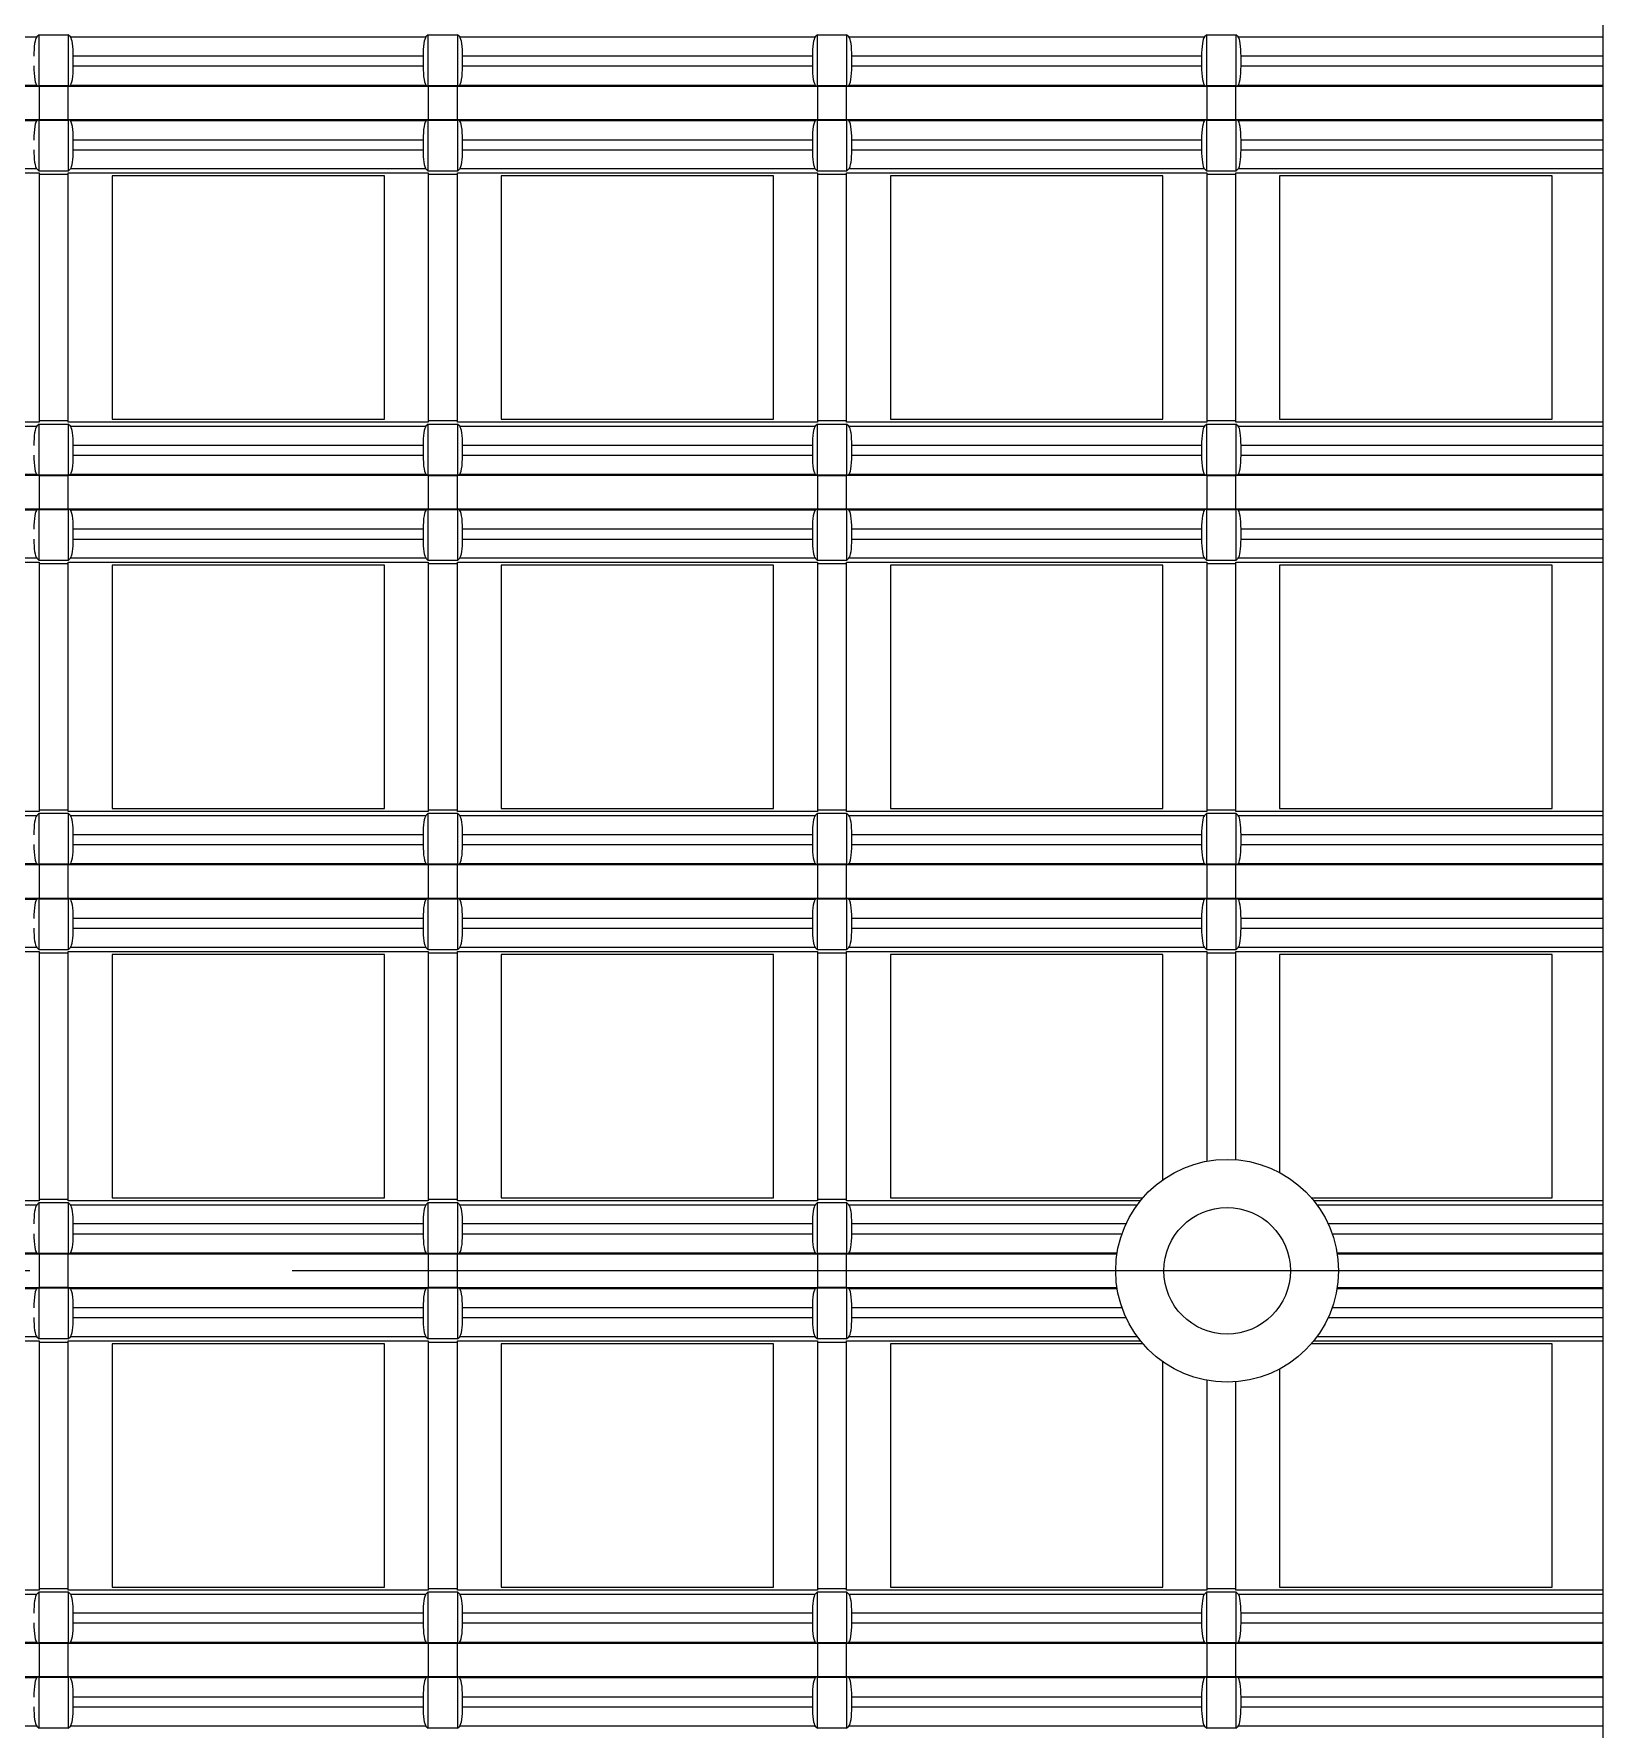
# Model space of a CAD drawing. Header units: inches. Extents: x 0 to 653, y 0 to 346.
# Drawn here: x 111.72 to 127.84, y 250.67 to 268.09 of the extents above; entities that cross this region are included whole.
import ezdxf

# ---------------------------------------------------------------- set-up
doc = ezdxf.new("R2010")
doc.units = ezdxf.units.IN
doc.header["$LTSCALE"] = 35.925693
doc.header["$MEASUREMENT"] = 0
doc.linetypes.add('CENTER', pattern=[0.6, 0.375, -0.075, 0.075, -0.075])
doc.layers.get('0').update_dxf_attribs({"linetype": 'CONTINUOUS'})
doc.layers.add('2', color=7, linetype='CONTINUOUS')
doc.layers.add('71', color=7, linetype='CONTINUOUS')

msp = doc.modelspace()

# ---------------------------------------------------------------- linework, layer by layer
at = {"color": 3, "linetype": 'Continuous'}
msp.add_circle((123.981, 255.381), 0.65, dxfattribs=at)
at = {"layer": '2', "color": 132, "linetype": 'Continuous', "true_color": 0x00cccc}
for p, q in [((127.845, 191.471), (127.845, 319.291)), ((108.095, 268.059), (111.748, 268.059)), ((111.772, 268.082), (111.748, 268.059)), ((111.772, 267.558), (111.772, 268.082)), ((111.772, 268.082), (112.072, 268.082)), ((112.072, 268.082), (112.072, 267.558)), ((112.095, 268.059), (112.072, 268.082)), ((112.095, 268.059), (115.748, 268.059)), ((115.772, 268.082), (115.748, 268.059)), ((115.772, 267.558), (115.772, 268.082)), ((115.772, 268.082), (116.072, 268.082)), ((116.072, 268.082), (116.072, 267.558)), ((116.095, 268.059), (116.072, 268.082)), ((116.095, 268.059), (119.748, 268.059)), ((119.771, 268.082), (119.748, 268.059)), ((119.771, 267.558), (119.771, 268.082)), ((119.771, 268.082), (120.071, 268.082)), ((120.071, 268.082), (120.071, 267.558)), ((120.095, 268.059), (120.071, 268.082)), ((120.095, 268.059), (123.748, 268.059)), ((123.771, 268.082), (123.748, 268.059)), ((123.771, 267.558), (123.771, 268.082)), ((123.771, 268.082), (124.071, 268.082)), ((124.071, 268.082), (124.071, 267.558)), ((124.095, 268.059), (124.071, 268.082)), ((124.095, 268.059), (127.845, 268.059)), ((112.124, 267.762), (112.124, 267.862)), ((115.719, 267.862), (112.124, 267.862)), ((112.124, 267.762), (115.719, 267.762)), ((115.719, 267.862), (115.719, 267.762)), ((116.124, 267.762), (116.124, 267.862)), ((119.719, 267.862), (116.124, 267.862)), ((116.124, 267.762), (119.719, 267.762)), ((119.719, 267.862), (119.719, 267.762)), ((120.124, 267.762), (120.124, 267.862)), ((123.719, 267.862), (120.124, 267.862)), ((120.124, 267.762), (123.719, 267.762)), ((123.719, 267.862), (123.719, 267.762)), ((124.124, 267.762), (124.124, 267.862)), ((127.845, 267.862), (124.124, 267.862)), ((124.124, 267.762), (127.845, 267.762)), ((108.072, 267.555), (111.772, 267.555)), ((111.753, 267.562), (108.09, 267.562)), ((111.753, 267.562), (111.772, 267.558)), ((112.072, 267.558), (111.772, 267.558)), ((111.772, 267.555), (111.772, 267.207)), ((112.072, 267.551), (111.772, 267.551)), ((112.072, 267.558), (112.09, 267.562)), ((112.072, 267.207), (112.072, 267.555)), ((112.072, 267.555), (115.772, 267.555)), ((115.753, 267.562), (112.09, 267.562)), ((115.753, 267.562), (115.772, 267.558)), ((116.072, 267.558), (115.772, 267.558)), ((115.772, 267.555), (115.772, 267.207)), ((116.072, 267.551), (115.772, 267.551)), ((116.072, 267.558), (116.09, 267.562)), ((116.072, 267.207), (116.072, 267.555)), ((116.072, 267.555), (119.771, 267.555)), ((119.753, 267.562), (116.09, 267.562)), ((119.753, 267.562), (119.771, 267.558)), ((120.071, 267.558), (119.771, 267.558)), ((119.771, 267.555), (119.771, 267.207)), ((120.071, 267.551), (119.771, 267.551)), ((120.071, 267.558), (120.09, 267.562)), ((120.071, 267.207), (120.071, 267.555)), ((120.071, 267.555), (123.771, 267.555)), ((123.753, 267.562), (120.09, 267.562)), ((123.753, 267.562), (123.771, 267.558)), ((124.071, 267.558), (123.771, 267.558)), ((123.771, 267.555), (123.771, 267.207)), ((124.071, 267.551), (123.771, 267.551)), ((124.071, 267.558), (124.09, 267.562)), ((124.071, 267.207), (124.071, 267.555)), ((124.071, 267.555), (127.845, 267.555)), ((127.845, 267.562), (124.09, 267.562)), ((111.772, 267.207), (108.072, 267.207)), ((108.09, 267.2), (111.753, 267.2)), ((111.772, 267.203), (111.753, 267.2)), ((111.772, 267.21), (112.072, 267.21)), ((111.772, 266.68), (111.772, 267.203)), ((111.772, 267.203), (112.072, 267.203)), ((115.772, 267.207), (112.072, 267.207)), ((112.072, 267.203), (112.072, 266.68)), ((112.09, 267.2), (112.072, 267.203)), ((112.09, 267.2), (115.753, 267.2)), ((115.772, 267.203), (115.753, 267.2)), ((115.772, 267.21), (116.072, 267.21)), ((115.772, 266.68), (115.772, 267.203)), ((115.772, 267.203), (116.072, 267.203)), ((119.771, 267.207), (116.072, 267.207)), ((116.072, 267.203), (116.072, 266.68)), ((116.09, 267.2), (116.072, 267.203)), ((116.09, 267.2), (119.753, 267.2)), ((119.771, 267.203), (119.753, 267.2)), ((119.771, 267.21), (120.071, 267.21)), ((119.771, 266.68), (119.771, 267.203)), ((119.771, 267.203), (120.071, 267.203)), ((123.771, 267.207), (120.071, 267.207)), ((120.071, 267.203), (120.071, 266.68)), ((120.09, 267.2), (120.071, 267.203)), ((120.09, 267.2), (123.753, 267.2)), ((123.771, 267.203), (123.753, 267.2)), ((123.771, 267.21), (124.071, 267.21)), ((123.771, 266.68), (123.771, 267.203)), ((123.771, 267.203), (124.071, 267.203)), ((127.845, 267.207), (124.071, 267.207)), ((124.071, 267.203), (124.071, 266.68)), ((124.09, 267.2), (124.071, 267.203)), ((124.09, 267.2), (127.845, 267.2)), ((112.124, 266.9), (112.124, 267)), ((115.719, 267), (112.124, 267)), ((112.124, 266.9), (115.719, 266.9)), ((115.719, 267), (115.719, 266.9)), ((116.124, 266.9), (116.124, 267)), ((119.719, 267), (116.124, 267)), ((116.124, 266.9), (119.719, 266.9)), ((119.719, 267), (119.719, 266.9)), ((120.124, 266.9), (120.124, 267)), ((123.719, 267), (120.124, 267)), ((120.124, 266.9), (123.719, 266.9)), ((123.719, 267), (123.719, 266.9)), ((124.124, 266.9), (124.124, 267)), ((127.845, 267), (124.124, 267)), ((124.124, 266.9), (127.845, 266.9)), ((111.748, 266.703), (108.095, 266.703)), ((111.748, 266.703), (111.772, 266.68)), ((112.072, 266.68), (112.095, 266.703)), ((115.748, 266.703), (112.095, 266.703)), ((115.748, 266.703), (115.772, 266.68)), ((116.072, 266.68), (116.095, 266.703)), ((119.748, 266.703), (116.095, 266.703)), ((119.748, 266.703), (119.771, 266.68)), ((120.071, 266.68), (120.095, 266.703)), ((123.748, 266.703), (120.095, 266.703)), ((123.748, 266.703), (123.771, 266.68)), ((124.071, 266.68), (124.095, 266.703)), ((127.845, 266.703), (124.095, 266.703)), ((108.072, 266.662), (111.772, 266.662)), ((112.072, 266.68), (111.772, 266.68)), ((111.772, 266.662), (111.772, 264.1)), ((112.072, 266.645), (111.772, 266.645)), ((112.072, 264.1), (112.072, 266.662)), ((112.072, 266.662), (115.772, 266.662)), ((112.522, 266.631), (112.522, 264.131)), ((115.322, 266.631), (112.522, 266.631)), ((115.322, 264.131), (115.322, 266.631)), ((116.072, 266.68), (115.772, 266.68)), ((115.772, 266.662), (115.772, 264.1)), ((116.072, 266.645), (115.772, 266.645)), ((116.072, 264.1), (116.072, 266.662)), ((116.072, 266.662), (119.771, 266.662)), ((116.522, 266.631), (116.522, 264.131)), ((119.321, 266.631), (116.522, 266.631)), ((119.321, 264.131), (119.321, 266.631)), ((120.071, 266.68), (119.771, 266.68)), ((119.771, 266.662), (119.771, 264.1)), ((120.071, 266.645), (119.771, 266.645)), ((120.071, 264.1), (120.071, 266.662)), ((120.071, 266.662), (123.771, 266.662)), ((120.521, 266.631), (120.521, 264.131)), ((123.321, 266.631), (120.521, 266.631)), ((123.321, 264.131), (123.321, 266.631)), ((124.071, 266.68), (123.771, 266.68)), ((123.771, 266.662), (123.771, 264.1)), ((124.071, 266.645), (123.771, 266.645)), ((124.071, 264.1), (124.071, 266.662)), ((124.071, 266.662), (127.845, 266.662)), ((124.521, 266.631), (124.521, 264.131)), ((127.321, 266.631), (124.521, 266.631)), ((127.321, 264.131), (127.321, 266.631)), ((111.772, 264.1), (108.072, 264.1)), ((111.772, 264.082), (111.748, 264.059)), ((111.772, 264.117), (112.072, 264.117)), ((111.772, 263.558), (111.772, 264.082)), ((111.772, 264.082), (112.072, 264.082)), ((115.772, 264.1), (112.072, 264.1)), ((112.072, 264.082), (112.072, 263.558)), ((112.095, 264.059), (112.072, 264.082)), ((112.522, 264.131), (115.322, 264.131)), ((115.772, 264.082), (115.748, 264.059)), ((115.772, 264.117), (116.072, 264.117)), ((115.772, 263.558), (115.772, 264.082)), ((115.772, 264.082), (116.072, 264.082)), ((119.771, 264.1), (116.072, 264.1)), ((116.072, 264.082), (116.072, 263.558)), ((116.095, 264.059), (116.072, 264.082)), ((116.522, 264.131), (119.321, 264.131)), ((119.771, 264.082), (119.748, 264.059)), ((119.771, 264.117), (120.071, 264.117)), ((119.771, 263.558), (119.771, 264.082)), ((119.771, 264.082), (120.071, 264.082)), ((123.771, 264.1), (120.071, 264.1)), ((120.071, 264.082), (120.071, 263.558)), ((120.095, 264.059), (120.071, 264.082)), ((120.521, 264.131), (123.321, 264.131)), ((123.771, 264.082), (123.748, 264.059)), ((123.771, 264.117), (124.071, 264.117)), ((123.771, 263.558), (123.771, 264.082)), ((123.771, 264.082), (124.071, 264.082)), ((127.845, 264.1), (124.071, 264.1)), ((124.071, 264.082), (124.071, 263.558)), ((124.095, 264.059), (124.071, 264.082)), ((124.521, 264.131), (127.321, 264.131)), ((108.095, 264.059), (111.748, 264.059)), ((112.095, 264.059), (115.748, 264.059)), ((116.095, 264.059), (119.748, 264.059)), ((120.095, 264.059), (123.748, 264.059)), ((124.095, 264.059), (127.845, 264.059)), ((112.124, 263.762), (112.124, 263.862)), ((115.719, 263.862), (112.124, 263.862)), ((112.124, 263.762), (115.719, 263.762)), ((115.719, 263.862), (115.719, 263.762)), ((116.124, 263.762), (116.124, 263.862)), ((119.719, 263.862), (116.124, 263.862)), ((116.124, 263.762), (119.719, 263.762)), ((119.719, 263.862), (119.719, 263.762)), ((120.124, 263.762), (120.124, 263.862)), ((123.719, 263.862), (120.124, 263.862)), ((120.124, 263.762), (123.719, 263.762)), ((123.719, 263.862), (123.719, 263.762)), ((124.124, 263.762), (124.124, 263.862)), ((127.845, 263.862), (124.124, 263.862)), ((124.124, 263.762), (127.845, 263.762)), ((111.753, 263.562), (108.09, 263.562)), ((111.753, 263.562), (111.772, 263.558)), ((112.072, 263.558), (111.772, 263.558)), ((112.072, 263.558), (112.09, 263.562)), ((115.753, 263.562), (112.09, 263.562)), ((115.753, 263.562), (115.772, 263.558)), ((116.072, 263.558), (115.772, 263.558)), ((116.072, 263.558), (116.09, 263.562)), ((119.753, 263.562), (116.09, 263.562)), ((119.753, 263.562), (119.771, 263.558)), ((120.071, 263.558), (119.771, 263.558)), ((120.071, 263.558), (120.09, 263.562)), ((123.753, 263.562), (120.09, 263.562)), ((123.753, 263.562), (123.771, 263.558)), ((124.071, 263.558), (123.771, 263.558)), ((124.071, 263.558), (124.09, 263.562)), ((127.845, 263.562), (124.09, 263.562)), ((108.072, 263.555), (111.772, 263.555)), ((111.772, 263.555), (111.772, 263.207)), ((112.072, 263.551), (111.772, 263.551)), ((112.072, 263.207), (112.072, 263.555)), ((112.072, 263.555), (115.772, 263.555)), ((115.772, 263.555), (115.772, 263.207)), ((116.072, 263.551), (115.772, 263.551)), ((116.072, 263.207), (116.072, 263.555)), ((116.072, 263.555), (119.771, 263.555)), ((119.771, 263.555), (119.771, 263.207)), ((120.071, 263.551), (119.771, 263.551)), ((120.071, 263.207), (120.071, 263.555)), ((120.071, 263.555), (123.771, 263.555)), ((123.771, 263.555), (123.771, 263.207)), ((124.071, 263.551), (123.771, 263.551)), ((124.071, 263.207), (124.071, 263.555)), ((124.071, 263.555), (127.845, 263.555)), ((111.772, 263.21), (112.072, 263.21)), ((115.772, 263.21), (116.072, 263.21)), ((119.771, 263.21), (120.071, 263.21)), ((123.771, 263.21), (124.071, 263.21)), ((111.772, 263.207), (108.072, 263.207)), ((108.09, 263.2), (111.753, 263.2)), ((111.772, 263.203), (111.753, 263.2)), ((111.772, 262.68), (111.772, 263.203)), ((111.772, 263.203), (112.072, 263.203)), ((115.772, 263.207), (112.072, 263.207)), ((112.072, 263.203), (112.072, 262.68)), ((112.09, 263.2), (112.072, 263.203)), ((112.09, 263.2), (115.753, 263.2)), ((115.772, 263.203), (115.753, 263.2)), ((115.772, 262.68), (115.772, 263.203)), ((115.772, 263.203), (116.072, 263.203)), ((119.771, 263.207), (116.072, 263.207)), ((116.072, 263.203), (116.072, 262.68)), ((116.09, 263.2), (116.072, 263.203)), ((116.09, 263.2), (119.753, 263.2)), ((119.771, 263.203), (119.753, 263.2)), ((119.771, 262.68), (119.771, 263.203)), ((119.771, 263.203), (120.071, 263.203)), ((123.771, 263.207), (120.071, 263.207)), ((120.071, 263.203), (120.071, 262.68)), ((120.09, 263.2), (120.071, 263.203)), ((120.09, 263.2), (123.753, 263.2)), ((123.771, 263.203), (123.753, 263.2)), ((123.771, 262.68), (123.771, 263.203)), ((123.771, 263.203), (124.071, 263.203)), ((127.845, 263.207), (124.071, 263.207)), ((124.071, 263.203), (124.071, 262.68)), ((124.09, 263.2), (124.071, 263.203)), ((124.09, 263.2), (127.845, 263.2)), ((112.124, 262.9), (112.124, 263)), ((115.719, 263), (112.124, 263)), ((112.124, 262.9), (115.719, 262.9)), ((115.719, 263), (115.719, 262.9)), ((116.124, 262.9), (116.124, 263)), ((119.719, 263), (116.124, 263)), ((116.124, 262.9), (119.719, 262.9)), ((119.719, 263), (119.719, 262.9)), ((120.124, 262.9), (120.124, 263)), ((123.719, 263), (120.124, 263)), ((120.124, 262.9), (123.719, 262.9)), ((123.719, 263), (123.719, 262.9)), ((124.124, 262.9), (124.124, 263)), ((127.845, 263), (124.124, 263)), ((124.124, 262.9), (127.845, 262.9)), ((111.748, 262.703), (108.095, 262.703)), ((111.748, 262.703), (111.772, 262.68)), ((112.072, 262.68), (112.095, 262.703)), ((115.748, 262.703), (112.095, 262.703)), ((115.748, 262.703), (115.772, 262.68)), ((116.072, 262.68), (116.095, 262.703)), ((119.748, 262.703), (116.095, 262.703)), ((119.748, 262.703), (119.771, 262.68)), ((120.071, 262.68), (120.095, 262.703)), ((123.748, 262.703), (120.095, 262.703)), ((123.748, 262.703), (123.771, 262.68)), ((124.071, 262.68), (124.095, 262.703)), ((127.845, 262.703), (124.095, 262.703)), ((108.072, 262.662), (111.772, 262.662)), ((112.072, 262.68), (111.772, 262.68)), ((111.772, 262.662), (111.772, 260.1)), ((112.072, 262.645), (111.772, 262.645)), ((112.072, 260.1), (112.072, 262.662)), ((112.072, 262.662), (115.772, 262.662)), ((112.522, 262.631), (112.522, 260.131)), ((115.322, 262.631), (112.522, 262.631)), ((115.322, 260.131), (115.322, 262.631)), ((116.072, 262.68), (115.772, 262.68)), ((115.772, 262.662), (115.772, 260.1)), ((116.072, 262.645), (115.772, 262.645)), ((116.072, 260.1), (116.072, 262.662)), ((116.072, 262.662), (119.771, 262.662)), ((116.522, 262.631), (116.522, 260.131)), ((119.321, 262.631), (116.522, 262.631)), ((119.321, 260.131), (119.321, 262.631)), ((120.071, 262.68), (119.771, 262.68)), ((119.771, 262.662), (119.771, 260.1)), ((120.071, 262.645), (119.771, 262.645)), ((120.071, 260.1), (120.071, 262.662)), ((120.071, 262.662), (123.771, 262.662)), ((120.521, 262.631), (120.521, 260.131)), ((123.321, 262.631), (120.521, 262.631)), ((123.321, 260.131), (123.321, 262.631)), ((124.071, 262.68), (123.771, 262.68)), ((123.771, 262.662), (123.771, 260.1)), ((124.071, 262.645), (123.771, 262.645)), ((124.071, 260.1), (124.071, 262.662)), ((124.071, 262.662), (127.845, 262.662)), ((124.521, 262.631), (124.521, 260.131)), ((127.321, 262.631), (124.521, 262.631)), ((127.321, 260.131), (127.321, 262.631)), ((111.772, 260.1), (108.072, 260.1)), ((111.772, 260.082), (111.748, 260.059)), ((111.772, 260.117), (112.072, 260.117)), ((111.772, 259.558), (111.772, 260.082)), ((111.772, 260.082), (112.072, 260.082)), ((115.772, 260.1), (112.072, 260.1)), ((112.072, 260.082), (112.072, 259.558)), ((112.095, 260.059), (112.072, 260.082)), ((112.522, 260.131), (115.322, 260.131)), ((115.772, 260.082), (115.748, 260.059)), ((115.772, 260.117), (116.072, 260.117)), ((115.772, 259.558), (115.772, 260.082)), ((115.772, 260.082), (116.072, 260.082)), ((119.771, 260.1), (116.072, 260.1)), ((116.072, 260.082), (116.072, 259.558)), ((116.095, 260.059), (116.072, 260.082)), ((116.522, 260.131), (119.321, 260.131)), ((119.771, 260.082), (119.748, 260.059)), ((119.771, 260.117), (120.071, 260.117)), ((119.771, 259.558), (119.771, 260.082)), ((119.771, 260.082), (120.071, 260.082)), ((123.771, 260.1), (120.071, 260.1)), ((120.071, 260.082), (120.071, 259.558)), ((120.095, 260.059), (120.071, 260.082)), ((120.521, 260.131), (123.321, 260.131)), ((123.771, 260.082), (123.748, 260.059)), ((123.771, 260.117), (124.071, 260.117)), ((123.771, 259.558), (123.771, 260.082)), ((123.771, 260.082), (124.071, 260.082)), ((127.845, 260.1), (124.071, 260.1)), ((124.071, 260.082), (124.071, 259.558)), ((124.095, 260.059), (124.071, 260.082)), ((124.521, 260.131), (127.321, 260.131)), ((108.095, 260.059), (111.748, 260.059)), ((112.095, 260.059), (115.748, 260.059)), ((116.095, 260.059), (119.748, 260.059)), ((120.095, 260.059), (123.748, 260.059)), ((124.095, 260.059), (127.845, 260.059)), ((112.124, 259.762), (112.124, 259.862)), ((115.719, 259.862), (112.124, 259.862)), ((112.124, 259.762), (115.719, 259.762)), ((115.719, 259.862), (115.719, 259.762)), ((116.124, 259.762), (116.124, 259.862)), ((119.719, 259.862), (116.124, 259.862)), ((116.124, 259.762), (119.719, 259.762)), ((119.719, 259.862), (119.719, 259.762)), ((120.124, 259.762), (120.124, 259.862)), ((123.719, 259.862), (120.124, 259.862)), ((120.124, 259.762), (123.719, 259.762)), ((123.719, 259.862), (123.719, 259.762)), ((124.124, 259.762), (124.124, 259.862)), ((127.845, 259.862), (124.124, 259.862)), ((124.124, 259.762), (127.845, 259.762)), ((108.072, 259.555), (111.772, 259.555)), ((111.753, 259.562), (108.09, 259.562)), ((111.753, 259.562), (111.772, 259.558)), ((112.072, 259.558), (111.772, 259.558)), ((111.772, 259.555), (111.772, 259.207)), ((112.072, 259.552), (111.772, 259.552)), ((112.072, 259.558), (112.09, 259.562)), ((112.072, 259.207), (112.072, 259.555)), ((112.072, 259.555), (115.772, 259.555)), ((115.753, 259.562), (112.09, 259.562)), ((115.753, 259.562), (115.772, 259.558)), ((116.072, 259.558), (115.772, 259.558)), ((115.772, 259.555), (115.772, 259.207)), ((116.072, 259.552), (115.772, 259.552)), ((116.072, 259.558), (116.09, 259.562)), ((116.072, 259.207), (116.072, 259.555)), ((116.072, 259.555), (119.771, 259.555)), ((119.753, 259.562), (116.09, 259.562)), ((119.753, 259.562), (119.771, 259.558)), ((120.071, 259.558), (119.771, 259.558)), ((119.771, 259.555), (119.771, 259.207)), ((120.071, 259.552), (119.771, 259.552)), ((120.071, 259.558), (120.09, 259.562)), ((120.071, 259.207), (120.071, 259.555)), ((120.071, 259.555), (123.771, 259.555)), ((123.753, 259.562), (120.09, 259.562)), ((123.753, 259.562), (123.771, 259.558)), ((124.071, 259.558), (123.771, 259.558)), ((123.771, 259.555), (123.771, 259.207)), ((124.071, 259.552), (123.771, 259.552)), ((124.071, 259.558), (124.09, 259.562)), ((124.071, 259.207), (124.071, 259.555)), ((124.071, 259.555), (127.845, 259.555)), ((127.845, 259.562), (124.09, 259.562)), ((111.772, 259.207), (108.072, 259.207)), ((111.772, 259.204), (111.753, 259.2)), ((111.772, 259.211), (112.072, 259.211)), ((111.772, 258.68), (111.772, 259.204)), ((111.772, 259.204), (112.072, 259.204)), ((115.772, 259.207), (112.072, 259.207)), ((112.072, 259.204), (112.072, 258.68)), ((112.09, 259.2), (112.072, 259.204)), ((115.772, 259.204), (115.753, 259.2)), ((115.772, 259.211), (116.072, 259.211)), ((115.772, 258.68), (115.772, 259.204)), ((115.772, 259.204), (116.072, 259.204)), ((119.771, 259.207), (116.072, 259.207)), ((116.072, 259.204), (116.072, 258.68)), ((116.09, 259.2), (116.072, 259.204)), ((119.771, 259.204), (119.753, 259.2)), ((119.771, 259.211), (120.071, 259.211)), ((119.771, 258.68), (119.771, 259.204)), ((119.771, 259.204), (120.071, 259.204)), ((123.771, 259.207), (120.071, 259.207)), ((120.071, 259.204), (120.071, 258.68)), ((120.09, 259.2), (120.071, 259.204)), ((123.771, 259.204), (123.753, 259.2)), ((123.771, 259.211), (124.071, 259.211)), ((123.771, 258.68), (123.771, 259.204)), ((123.771, 259.204), (124.071, 259.204)), ((127.845, 259.207), (124.071, 259.207)), ((124.071, 259.204), (124.071, 258.68)), ((124.09, 259.2), (124.071, 259.204)), ((108.09, 259.2), (111.753, 259.2)), ((112.09, 259.2), (115.753, 259.2)), ((116.09, 259.2), (119.753, 259.2)), ((120.09, 259.2), (123.753, 259.2)), ((124.09, 259.2), (127.845, 259.2)), ((112.124, 258.9), (112.124, 259)), ((115.719, 259), (112.124, 259)), ((112.124, 258.9), (115.719, 258.9)), ((115.719, 259), (115.719, 258.9)), ((116.124, 258.9), (116.124, 259)), ((119.719, 259), (116.124, 259)), ((116.124, 258.9), (119.719, 258.9)), ((119.719, 259), (119.719, 258.9)), ((120.124, 258.9), (120.124, 259)), ((123.719, 259), (120.124, 259)), ((120.124, 258.9), (123.719, 258.9)), ((123.719, 259), (123.719, 258.9)), ((124.124, 258.9), (124.124, 259)), ((127.845, 259), (124.124, 259)), ((124.124, 258.9), (127.845, 258.9)), ((111.748, 258.703), (108.095, 258.703)), ((111.748, 258.703), (111.772, 258.68)), ((112.072, 258.68), (111.772, 258.68)), ((112.072, 258.68), (112.095, 258.703)), ((115.748, 258.703), (112.095, 258.703)), ((115.748, 258.703), (115.772, 258.68)), ((116.072, 258.68), (115.772, 258.68)), ((116.072, 258.68), (116.095, 258.703)), ((119.748, 258.703), (116.095, 258.703)), ((119.748, 258.703), (119.771, 258.68)), ((120.071, 258.68), (119.771, 258.68)), ((120.071, 258.68), (120.095, 258.703)), ((123.748, 258.703), (120.095, 258.703)), ((123.748, 258.703), (123.771, 258.68)), ((124.071, 258.68), (123.771, 258.68)), ((124.071, 258.68), (124.095, 258.703)), ((127.845, 258.703), (124.095, 258.703)), ((108.072, 258.662), (111.772, 258.662)), ((111.772, 258.662), (111.772, 256.1)), ((112.072, 258.645), (111.772, 258.645)), ((112.072, 256.1), (112.072, 258.662)), ((112.072, 258.662), (115.772, 258.662)), ((112.522, 258.631), (112.522, 256.131)), ((115.322, 258.631), (112.522, 258.631)), ((115.322, 256.131), (115.322, 258.631)), ((115.772, 258.662), (115.772, 256.1)), ((116.072, 258.645), (115.772, 258.645)), ((116.072, 256.1), (116.072, 258.662)), ((116.072, 258.662), (119.771, 258.662)), ((116.522, 258.631), (116.522, 256.131)), ((119.321, 258.631), (116.522, 258.631)), ((119.321, 256.131), (119.321, 258.631)), ((119.771, 258.662), (119.771, 256.1)), ((120.071, 258.645), (119.771, 258.645)), ((120.071, 256.1), (120.071, 258.662)), ((120.071, 258.662), (123.771, 258.662)), ((120.521, 258.631), (120.521, 256.131)), ((123.321, 258.631), (120.521, 258.631)), ((123.321, 256.317), (123.321, 258.631)), ((123.771, 258.662), (123.771, 256.507)), ((124.071, 258.645), (123.771, 258.645)), ((124.071, 256.523), (124.071, 258.662)), ((124.071, 258.662), (127.845, 258.662)), ((124.521, 258.631), (124.521, 256.391)), ((127.321, 258.631), (124.521, 258.631)), ((127.321, 256.131), (127.321, 258.631)), ((111.772, 256.1), (108.072, 256.1)), ((111.772, 256.082), (111.748, 256.059)), ((111.772, 256.117), (112.072, 256.117)), ((111.772, 255.559), (111.772, 256.082)), ((111.772, 256.082), (112.072, 256.082)), ((115.772, 256.1), (112.072, 256.1)), ((112.072, 256.082), (112.072, 255.559)), ((112.095, 256.059), (112.072, 256.082)), ((112.522, 256.131), (115.322, 256.131)), ((115.772, 256.082), (115.748, 256.059)), ((115.772, 256.117), (116.072, 256.117)), ((115.772, 255.559), (115.772, 256.082)), ((115.772, 256.082), (116.072, 256.082)), ((119.771, 256.1), (116.072, 256.1)), ((116.072, 256.082), (116.072, 255.559)), ((116.095, 256.059), (116.072, 256.082)), ((116.522, 256.131), (119.321, 256.131)), ((119.771, 256.082), (119.748, 256.059)), ((119.771, 256.117), (120.071, 256.117)), ((119.771, 255.559), (119.771, 256.082)), ((119.771, 256.082), (120.071, 256.082)), ((123.089, 256.1), (120.071, 256.1)), ((120.071, 256.082), (120.071, 255.559)), ((120.095, 256.059), (120.071, 256.082)), ((120.521, 256.131), (123.115, 256.131)), ((124.847, 256.131), (127.321, 256.131)), ((127.845, 256.1), (124.873, 256.1)), ((108.095, 256.059), (111.748, 256.059)), ((112.095, 256.059), (115.748, 256.059)), ((116.095, 256.059), (119.748, 256.059)), ((120.095, 256.059), (123.058, 256.059)), ((124.905, 256.059), (127.845, 256.059)), ((112.124, 255.762), (112.124, 255.862)), ((115.719, 255.862), (112.124, 255.862)), ((112.124, 255.762), (115.719, 255.762)), ((115.719, 255.862), (115.719, 255.762)), ((116.124, 255.762), (116.124, 255.862)), ((119.719, 255.862), (116.124, 255.862)), ((116.124, 255.762), (119.719, 255.762)), ((119.719, 255.862), (119.719, 255.762)), ((120.124, 255.762), (120.124, 255.862)), ((122.942, 255.862), (120.124, 255.862)), ((120.124, 255.762), (122.901, 255.762)), ((127.845, 255.862), (125.021, 255.862)), ((125.061, 255.762), (127.845, 255.762)), ((108.072, 255.555), (111.772, 255.555)), ((111.753, 255.562), (108.09, 255.562)), ((111.753, 255.562), (111.772, 255.559)), ((112.072, 255.559), (111.772, 255.559)), ((111.772, 255.555), (111.772, 255.207)), ((112.072, 255.552), (111.772, 255.552)), ((112.072, 255.559), (112.09, 255.562)), ((112.072, 255.207), (112.072, 255.555)), ((112.072, 255.555), (115.772, 255.555)), ((115.753, 255.562), (112.09, 255.562)), ((115.753, 255.562), (115.772, 255.559)), ((116.072, 255.559), (115.772, 255.559)), ((115.772, 255.555), (115.772, 255.207)), ((116.072, 255.552), (115.772, 255.552)), ((116.072, 255.559), (116.09, 255.562)), ((116.072, 255.207), (116.072, 255.555)), ((116.072, 255.555), (119.771, 255.555)), ((119.753, 255.562), (116.09, 255.562)), ((119.753, 255.562), (119.771, 255.559)), ((120.071, 255.559), (119.771, 255.559)), ((119.771, 255.555), (119.771, 255.207)), ((120.071, 255.552), (119.771, 255.552)), ((120.071, 255.559), (120.09, 255.562)), ((120.071, 255.207), (120.071, 255.555)), ((120.071, 255.555), (122.849, 255.555)), ((122.85, 255.562), (120.09, 255.562)), ((127.845, 255.562), (125.112, 255.562)), ((125.113, 255.555), (127.845, 255.555)), ((111.772, 255.207), (108.072, 255.207)), ((108.09, 255.2), (111.753, 255.2)), ((111.772, 255.204), (111.753, 255.2)), ((111.772, 255.211), (112.072, 255.211)), ((111.772, 254.68), (111.772, 255.204)), ((111.772, 255.204), (112.072, 255.204)), ((115.772, 255.207), (112.072, 255.207)), ((112.072, 255.204), (112.072, 254.68)), ((112.09, 255.2), (112.072, 255.204)), ((112.09, 255.2), (115.753, 255.2)), ((115.772, 255.204), (115.753, 255.2)), ((115.772, 255.211), (116.072, 255.211)), ((115.772, 254.68), (115.772, 255.204)), ((115.772, 255.204), (116.072, 255.204)), ((119.771, 255.207), (116.072, 255.207)), ((116.072, 255.204), (116.072, 254.68)), ((116.09, 255.2), (116.072, 255.204)), ((116.09, 255.2), (119.753, 255.2)), ((119.771, 255.204), (119.753, 255.2)), ((119.771, 255.211), (120.071, 255.211)), ((119.771, 254.68), (119.771, 255.204)), ((119.771, 255.204), (120.071, 255.204)), ((122.849, 255.207), (120.071, 255.207)), ((120.071, 255.204), (120.071, 254.68)), ((120.09, 255.2), (120.071, 255.204)), ((120.09, 255.2), (122.85, 255.2)), ((125.112, 255.2), (127.845, 255.2)), ((127.845, 255.207), (125.113, 255.207)), ((112.124, 254.9), (112.124, 255)), ((115.719, 255), (112.124, 255)), ((112.124, 254.9), (115.719, 254.9)), ((115.719, 255), (115.719, 254.9)), ((116.124, 254.9), (116.124, 255)), ((119.719, 255), (116.124, 255)), ((116.124, 254.9), (119.719, 254.9)), ((119.719, 255), (119.719, 254.9)), ((120.124, 254.9), (120.124, 255)), ((122.901, 255), (120.124, 255)), ((120.124, 254.9), (122.942, 254.9)), ((125.021, 254.9), (127.845, 254.9)), ((127.845, 255), (125.061, 255)), ((111.748, 254.703), (108.095, 254.703)), ((111.748, 254.703), (111.772, 254.68)), ((112.072, 254.68), (111.772, 254.68)), ((112.072, 254.68), (112.095, 254.703)), ((115.748, 254.703), (112.095, 254.703)), ((115.748, 254.703), (115.772, 254.68)), ((116.072, 254.68), (115.772, 254.68)), ((116.072, 254.68), (116.095, 254.703)), ((119.748, 254.703), (116.095, 254.703)), ((119.748, 254.703), (119.771, 254.68)), ((120.071, 254.68), (119.771, 254.68)), ((120.071, 254.68), (120.095, 254.703)), ((123.058, 254.703), (120.095, 254.703)), ((127.845, 254.703), (124.905, 254.703)), ((108.072, 254.662), (111.772, 254.662)), ((111.772, 254.662), (111.772, 252.1)), ((112.072, 254.645), (111.772, 254.645)), ((112.072, 252.1), (112.072, 254.662)), ((112.072, 254.662), (115.772, 254.662)), ((112.522, 254.631), (112.522, 252.131)), ((115.322, 254.631), (112.522, 254.631)), ((115.322, 252.131), (115.322, 254.631)), ((115.772, 254.662), (115.772, 252.1)), ((116.072, 254.645), (115.772, 254.645)), ((116.072, 252.1), (116.072, 254.662)), ((116.072, 254.662), (119.771, 254.662)), ((116.522, 254.631), (116.522, 252.131)), ((119.321, 254.631), (116.522, 254.631)), ((119.321, 252.131), (119.321, 254.631)), ((119.771, 254.662), (119.771, 252.1)), ((120.071, 254.645), (119.771, 254.645)), ((120.071, 252.1), (120.071, 254.662)), ((120.071, 254.662), (123.089, 254.662)), ((120.521, 254.631), (120.521, 252.131)), ((123.115, 254.631), (120.521, 254.631)), ((127.321, 254.631), (124.847, 254.631)), ((124.873, 254.662), (127.845, 254.662)), ((127.321, 252.131), (127.321, 254.631)), ((123.321, 252.131), (123.321, 254.445)), ((124.521, 254.371), (124.521, 252.131)), ((123.771, 254.255), (123.771, 252.1)), ((124.071, 252.1), (124.071, 254.239)), ((111.772, 252.1), (108.072, 252.1)), ((111.772, 252.082), (111.748, 252.059)), ((111.772, 252.117), (112.072, 252.117)), ((111.772, 251.559), (111.772, 252.082)), ((111.772, 252.082), (112.072, 252.082)), ((115.772, 252.1), (112.072, 252.1)), ((112.072, 252.082), (112.072, 251.559)), ((112.095, 252.059), (112.072, 252.082)), ((112.522, 252.131), (115.322, 252.131)), ((115.772, 252.082), (115.748, 252.059)), ((115.772, 252.117), (116.072, 252.117)), ((115.772, 251.559), (115.772, 252.082)), ((115.772, 252.082), (116.072, 252.082)), ((119.771, 252.1), (116.072, 252.1)), ((116.072, 252.082), (116.072, 251.559)), ((116.095, 252.059), (116.072, 252.082)), ((116.522, 252.131), (119.321, 252.131)), ((119.771, 252.082), (119.748, 252.059)), ((119.771, 252.117), (120.071, 252.117)), ((119.771, 251.559), (119.771, 252.082)), ((119.771, 252.082), (120.071, 252.082)), ((123.771, 252.1), (120.071, 252.1)), ((120.071, 252.082), (120.071, 251.559)), ((120.095, 252.059), (120.071, 252.082)), ((120.521, 252.131), (123.321, 252.131)), ((123.771, 252.082), (123.748, 252.059)), ((123.771, 252.117), (124.071, 252.117)), ((123.771, 251.559), (123.771, 252.082)), ((123.771, 252.082), (124.071, 252.082)), ((127.845, 252.1), (124.071, 252.1)), ((124.071, 252.082), (124.071, 251.559)), ((124.095, 252.059), (124.071, 252.082)), ((124.521, 252.131), (127.321, 252.131)), ((108.095, 252.059), (111.748, 252.059)), ((112.095, 252.059), (115.748, 252.059)), ((116.095, 252.059), (119.748, 252.059)), ((120.095, 252.059), (123.748, 252.059)), ((124.095, 252.059), (127.845, 252.059)), ((112.124, 251.762), (112.124, 251.862)), ((115.719, 251.862), (112.124, 251.862)), ((112.124, 251.762), (115.719, 251.762)), ((115.719, 251.862), (115.719, 251.762)), ((116.124, 251.762), (116.124, 251.862)), ((119.719, 251.862), (116.124, 251.862)), ((116.124, 251.762), (119.719, 251.762)), ((119.719, 251.862), (119.719, 251.762)), ((120.124, 251.762), (120.124, 251.862)), ((123.719, 251.862), (120.124, 251.862)), ((120.124, 251.762), (123.719, 251.762)), ((123.719, 251.862), (123.719, 251.762)), ((124.124, 251.762), (124.124, 251.862)), ((127.845, 251.862), (124.124, 251.862)), ((124.124, 251.762), (127.845, 251.762)), ((108.072, 251.555), (111.772, 251.555)), ((111.753, 251.562), (108.09, 251.562)), ((111.753, 251.562), (111.772, 251.559)), ((112.072, 251.559), (111.772, 251.559)), ((111.772, 251.555), (111.772, 251.207)), ((112.072, 251.552), (111.772, 251.552)), ((112.072, 251.559), (112.09, 251.562)), ((112.072, 251.207), (112.072, 251.555)), ((112.072, 251.555), (115.772, 251.555)), ((115.753, 251.562), (112.09, 251.562)), ((115.753, 251.562), (115.772, 251.559)), ((116.072, 251.559), (115.772, 251.559)), ((115.772, 251.555), (115.772, 251.207)), ((116.072, 251.552), (115.772, 251.552)), ((116.072, 251.559), (116.09, 251.562)), ((116.072, 251.207), (116.072, 251.555)), ((116.072, 251.555), (119.771, 251.555)), ((119.753, 251.562), (116.09, 251.562)), ((119.753, 251.562), (119.771, 251.559)), ((120.071, 251.559), (119.771, 251.559)), ((119.771, 251.555), (119.771, 251.207)), ((120.071, 251.552), (119.771, 251.552)), ((120.071, 251.559), (120.09, 251.562)), ((120.071, 251.207), (120.071, 251.555)), ((120.071, 251.555), (123.771, 251.555)), ((123.753, 251.562), (120.09, 251.562)), ((123.753, 251.562), (123.771, 251.559)), ((124.071, 251.559), (123.771, 251.559)), ((123.771, 251.555), (123.771, 251.207)), ((124.071, 251.552), (123.771, 251.552)), ((124.071, 251.559), (124.09, 251.562)), ((124.071, 251.207), (124.071, 251.555)), ((124.071, 251.555), (127.845, 251.555)), ((127.845, 251.562), (124.09, 251.562)), ((111.772, 251.207), (108.072, 251.207)), ((108.09, 251.2), (111.753, 251.2)), ((111.772, 251.204), (111.753, 251.2)), ((111.772, 251.211), (112.072, 251.211)), ((111.772, 250.68), (111.772, 251.204)), ((111.772, 251.204), (112.072, 251.204)), ((115.772, 251.207), (112.072, 251.207)), ((112.072, 251.204), (112.072, 250.68)), ((112.09, 251.2), (112.072, 251.204)), ((112.09, 251.2), (115.753, 251.2)), ((115.772, 251.204), (115.753, 251.2)), ((115.772, 251.211), (116.072, 251.211)), ((115.772, 250.68), (115.772, 251.204)), ((115.772, 251.204), (116.072, 251.204)), ((119.771, 251.207), (116.072, 251.207)), ((116.072, 251.204), (116.072, 250.68)), ((116.09, 251.2), (116.072, 251.204)), ((116.09, 251.2), (119.753, 251.2)), ((119.771, 251.204), (119.753, 251.2)), ((119.771, 251.211), (120.071, 251.211)), ((119.771, 250.68), (119.771, 251.204)), ((119.771, 251.204), (120.071, 251.204)), ((123.771, 251.207), (120.071, 251.207)), ((120.071, 251.204), (120.071, 250.68)), ((120.09, 251.2), (120.071, 251.204)), ((120.09, 251.2), (123.753, 251.2)), ((123.771, 251.204), (123.753, 251.2)), ((123.771, 251.211), (124.071, 251.211)), ((123.771, 250.68), (123.771, 251.204)), ((123.771, 251.204), (124.071, 251.204)), ((127.845, 251.207), (124.071, 251.207)), ((124.071, 251.204), (124.071, 250.68)), ((124.09, 251.2), (124.071, 251.204)), ((124.09, 251.2), (127.845, 251.2)), ((112.124, 250.9), (112.124, 251)), ((115.719, 251), (112.124, 251)), ((112.124, 250.9), (115.719, 250.9)), ((115.719, 251), (115.719, 250.9)), ((116.124, 250.9), (116.124, 251)), ((119.719, 251), (116.124, 251)), ((116.124, 250.9), (119.719, 250.9)), ((119.719, 251), (119.719, 250.9)), ((120.124, 250.9), (120.124, 251)), ((123.719, 251), (120.124, 251)), ((120.124, 250.9), (123.719, 250.9)), ((123.719, 251), (123.719, 250.9)), ((124.124, 250.9), (124.124, 251)), ((127.845, 251), (124.124, 251)), ((124.124, 250.9), (127.845, 250.9)), ((111.748, 250.703), (108.095, 250.703)), ((111.748, 250.703), (111.772, 250.68)), ((112.072, 250.68), (111.772, 250.68)), ((112.072, 250.68), (112.095, 250.703)), ((115.748, 250.703), (112.095, 250.703)), ((115.748, 250.703), (115.772, 250.68)), ((116.072, 250.68), (115.772, 250.68)), ((116.072, 250.68), (116.095, 250.703)), ((119.748, 250.703), (116.095, 250.703)), ((119.748, 250.703), (119.771, 250.68)), ((120.071, 250.68), (119.771, 250.68)), ((120.071, 250.68), (120.095, 250.703)), ((123.748, 250.703), (120.095, 250.703)), ((123.748, 250.703), (123.771, 250.68)), ((124.071, 250.68), (123.771, 250.68)), ((124.071, 250.68), (124.095, 250.703)), ((127.845, 250.703), (124.095, 250.703))]:
    msp.add_line(p, q, dxfattribs=at)
at = {"layer": '2', "color": 1, "linetype": 'CENTER'}
msp.add_line((127.845, 255.381), (0, 255.381), dxfattribs=at)
at = {"layer": '2', "color": 132, "linetype": 'Continuous', "true_color": 0x00cccc}
for centre, start_param, end_param in [((111.754, 267.862), 0.174533, 1.570796), ((112.089, 267.862), -1.570796, -0.174533), ((115.754, 267.862), 0.174533, 1.570796), ((116.089, 267.862), -1.570796, -0.174533), ((119.754, 267.862), 0.174533, 1.570796), ((120.089, 267.862), -1.570796, -0.174533), ((123.754, 267.862), 0.174533, 1.570796), ((124.089, 267.862), -1.570796, -0.174533), ((111.754, 267.762), 1.570796, 3.106686), ((112.089, 267.762), -3.106686, -1.570796), ((115.754, 267.762), 1.570796, 3.106686), ((116.089, 267.762), -3.106686, -1.570796), ((119.754, 267.762), 1.570796, 3.106686), ((120.089, 267.762), -3.106686, -1.570796), ((123.754, 267.762), 1.570796, 3.106686), ((124.089, 267.762), -3.106686, -1.570796), ((111.754, 267), 0.034907, 1.570796), ((112.089, 267), -1.570796, -0.034907), ((115.754, 267), 0.034907, 1.570796), ((116.089, 267), -1.570796, -0.034907), ((119.754, 267), 0.034907, 1.570796), ((120.089, 267), -1.570796, -0.034907), ((123.754, 267), 0.034907, 1.570796), ((124.089, 267), -1.570796, -0.034907), ((111.754, 266.9), 1.570796, 2.96706), ((112.089, 266.9), -2.96706, -1.570796), ((115.754, 266.9), -4.712389, -3.316126), ((116.089, 266.9), -2.96706, -1.570796), ((119.754, 266.9), -4.712389, -3.316126), ((120.089, 266.9), -2.96706, -1.570796), ((123.754, 266.9), -4.712389, -3.316126), ((124.089, 266.9), -2.96706, -1.570796), ((111.754, 263.862), 0.174533, 1.570796), ((112.089, 263.862), -1.570796, -0.174533), ((115.754, 263.862), 0.174533, 1.570796), ((116.089, 263.862), -1.570796, -0.174533), ((119.754, 263.862), 0.174533, 1.570796), ((120.089, 263.862), -1.570796, -0.174533), ((123.754, 263.862), 0.174533, 1.570796), ((124.089, 263.862), -1.570796, -0.174533), ((111.754, 263.762), 1.570796, 3.106686), ((112.089, 263.762), -3.106686, -1.570796), ((115.754, 263.762), 1.570796, 3.106686), ((116.089, 263.762), -3.106686, -1.570796), ((119.754, 263.762), 1.570796, 3.106686), ((120.089, 263.762), -3.106686, -1.570796), ((123.754, 263.762), 1.570796, 3.106686), ((124.089, 263.762), -3.106686, -1.570796), ((111.754, 263), 0.034907, 1.570796), ((112.089, 263), -1.570796, -0.034907), ((115.754, 263), 0.034907, 1.570796), ((116.089, 263), -1.570796, -0.034907), ((119.754, 263), 0.034907, 1.570796), ((120.089, 263), -1.570796, -0.034907), ((123.754, 263), 0.034907, 1.570796), ((124.089, 263), -1.570796, -0.034907), ((111.754, 262.9), 1.570796, 2.96706), ((112.089, 262.9), -2.96706, -1.570796), ((115.754, 262.9), -4.712389, -3.316126), ((116.089, 262.9), -2.96706, -1.570796), ((119.754, 262.9), -4.712389, -3.316126), ((120.089, 262.9), -2.96706, -1.570796), ((123.754, 262.9), -4.712389, -3.316126), ((124.089, 262.9), -2.96706, -1.570796), ((111.754, 259.862), 0.174533, 1.570796), ((112.089, 259.862), -1.570796, -0.174533), ((115.754, 259.862), 0.174533, 1.570796), ((116.089, 259.862), -1.570796, -0.174533), ((119.754, 259.862), 0.174533, 1.570796), ((120.089, 259.862), -1.570796, -0.174533), ((123.754, 259.862), 0.174533, 1.570796), ((124.089, 259.862), -1.570796, -0.174533), ((111.754, 259.762), -4.712389, -3.176499), ((112.089, 259.762), -3.106686, -1.570796), ((115.754, 259.762), 1.570796, 3.106686), ((116.089, 259.762), -3.106686, -1.570796), ((119.754, 259.762), 1.570796, 3.106686), ((120.089, 259.762), -3.106686, -1.570796), ((123.754, 259.762), -4.712389, -3.176499), ((124.089, 259.762), -3.106686, -1.570796), ((111.754, 259), 0.034907, 1.570796), ((112.089, 259), -1.570796, -0.034907), ((115.754, 259), 0.034907, 1.570796), ((116.089, 259), -1.570796, -0.034907), ((119.754, 259), 0.034907, 1.570796), ((120.089, 259), -1.570796, -0.034907), ((123.754, 259), 0.034907, 1.570796), ((124.089, 259), -1.570796, -0.034907), ((111.754, 258.9), -4.712389, -3.316126), ((112.089, 258.9), -2.96706, -1.570796), ((115.754, 258.9), -4.712389, -3.316126), ((116.089, 258.9), -2.96706, -1.570796), ((119.754, 258.9), -4.712389, -3.316126), ((120.089, 258.9), -2.96706, -1.570796), ((123.754, 258.9), -4.712389, -3.316126), ((124.089, 258.9), -2.96706, -1.570796), ((111.754, 255.862), 0.174533, 1.570796), ((112.089, 255.862), -1.570796, -0.174533), ((115.754, 255.862), 0.174533, 1.570796), ((116.089, 255.862), -1.570796, -0.174533), ((119.754, 255.862), 0.174533, 1.570796), ((120.089, 255.862), -1.570796, -0.174533), ((111.754, 255.762), -4.712389, -3.176499), ((112.089, 255.762), -3.106686, -1.570796), ((115.754, 255.762), 1.570796, 3.106686), ((116.089, 255.762), -3.106686, -1.570796), ((119.754, 255.762), -4.712389, -3.176499), ((120.089, 255.762), -3.106686, -1.570796), ((111.754, 255), 0.034907, 1.570796), ((112.089, 255), -1.570796, -0.034907), ((115.754, 255), 0.034907, 1.570796), ((116.089, 255), -1.570796, -0.034907), ((119.754, 255), 0.034907, 1.570796), ((120.089, 255), -1.570796, -0.034907), ((111.754, 254.9), -4.712389, -3.316126), ((112.089, 254.9), -2.96706, -1.570796), ((115.754, 254.9), -4.712389, -3.316126), ((116.089, 254.9), -2.96706, -1.570796), ((119.754, 254.9), -4.712389, -3.316126), ((120.089, 254.9), -2.96706, -1.570796), ((111.754, 251.862), 0.174533, 1.570796), ((112.089, 251.862), -1.570796, -0.174533), ((115.754, 251.862), 0.174533, 1.570796), ((116.089, 251.862), -1.570796, -0.174533), ((119.754, 251.862), 0.174533, 1.570796), ((120.089, 251.862), -1.570796, -0.174533), ((123.754, 251.862), 0.174533, 1.570796), ((124.089, 251.862), -1.570796, -0.174533), ((111.754, 251.762), -4.712389, -3.176499), ((112.089, 251.762), -3.106686, -1.570796), ((115.754, 251.762), 1.570796, 3.106686), ((116.089, 251.762), -3.106686, -1.570796), ((119.754, 251.762), -4.712389, -3.176499), ((120.089, 251.762), -3.106686, -1.570796), ((123.754, 251.762), 1.570796, 3.106686), ((124.089, 251.762), -3.106686, -1.570796), ((111.754, 251), 0.034907, 1.570796), ((112.089, 251), -1.570796, -0.034907), ((115.754, 251), 0.034907, 1.570796), ((116.089, 251), -1.570796, -0.034907), ((119.754, 251), 0.034907, 1.570796), ((120.089, 251), -1.570796, -0.034907), ((123.754, 251), 0.034907, 1.570796), ((124.089, 251), -1.570796, -0.034907), ((111.754, 250.9), 1.570796, 2.96706), ((112.089, 250.9), -2.96706, -1.570796), ((115.754, 250.9), -4.712389, -3.316126), ((116.089, 250.9), -2.96706, -1.570796), ((119.754, 250.9), -4.712389, -3.316126), ((120.089, 250.9), -2.96706, -1.570796), ((123.754, 250.9), -4.712389, -3.316126), ((124.089, 250.9), -2.96706, -1.570796)]:
    msp.add_ellipse(centre, major_axis=(0, 0.2), ratio=0.176327, start_param=start_param, end_param=end_param, dxfattribs=at)
at = {"layer": '71', "color": 3, "linetype": 'Continuous'}
msp.add_circle((123.981, 255.381), 1.145, dxfattribs=at)

doc.saveas('drawing.dxf')
